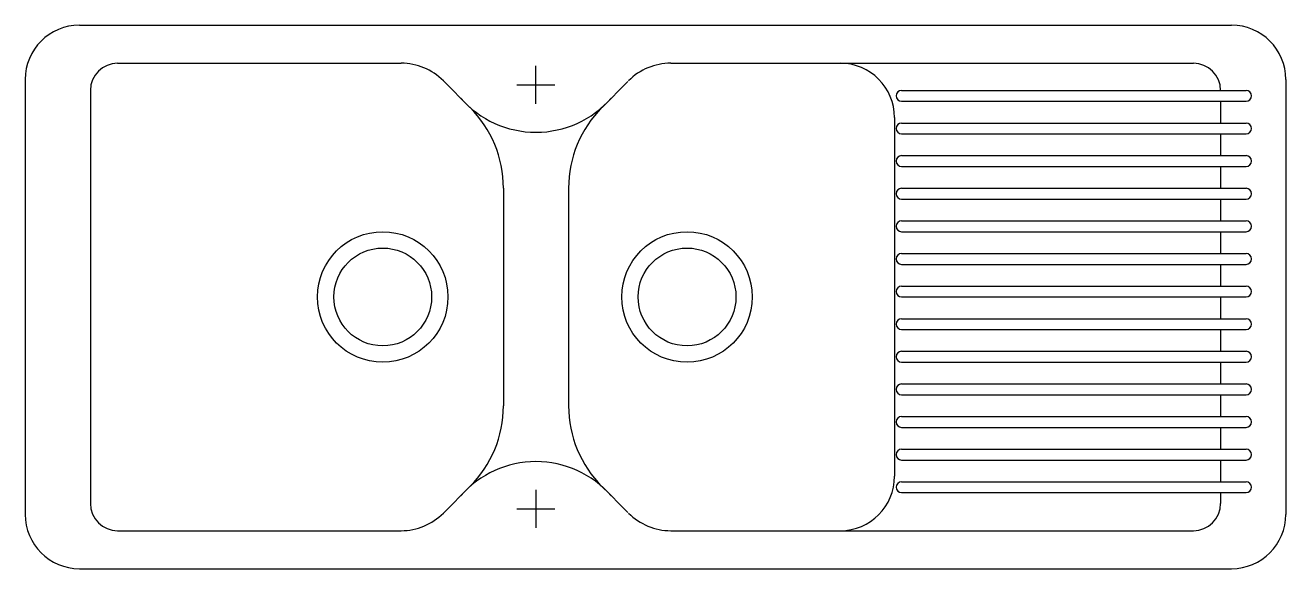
# Model space of a CAD drawing. Extents: x 1046 to 2206, y 113 to 613.
import ezdxf

# ---------------------------------------------------------------- set-up
doc = ezdxf.new("R2010")
doc.units = 0
doc.header["$LTSCALE"] = 25
doc.header["$MEASUREMENT"] = 0
doc.layers.get('0').update_dxf_attribs({"linetype": 'CONTINUOUS'})

# ---------------------------------------------------------------- blocks, each defined once
blk = doc.blocks.new('A$C0B2172C3')
for p, q in [((50, 500), (1110, 500)), ((85, 465), (345.9, 465)), ((594.1, 465), (1075, 465)), ((470, 427.5), (470, 462.5)), ((0, 450), (0, 50)), ((384.8, 448.9), (409.2, 424.4)), ((452.5, 445), (487.5, 445)), ((554.5, 448.2), (530.8, 424.4)), ((1160, 450), (1160, 50)), ((60, 440), (60, 60)), ((806.5, 440), (1123.5, 440)), ((806.5, 430), (1123.5, 430)), ((1100, 430), (1100, 410)), ((800, 415), (800, 85)), ((800, 415), (800, 115)), ((806.5, 410), (1123.5, 410)), ((806.5, 410), (1123.5, 410)), ((806.5, 400), (1123.5, 400)), ((806.5, 400), (1123.5, 400)), ((1100, 400), (1100, 380)), ((806.5, 380), (1123.5, 380)), ((800, 360), (800, 140)), ((806.5, 370), (1123.5, 370)), ((1100, 370), (1100, 350)), ((440, 350.2), (440, 149.8)), ((500, 350.2), (500, 149.8)), ((500, 350.2), (500, 149.8)), ((806.5, 350), (1123.5, 350)), ((806.5, 340), (1123.5, 340)), ((1100, 340), (1100, 320)), ((806.5, 320), (1123.5, 320)), ((806.5, 310), (1123.5, 310)), ((1100, 310), (1100, 290)), ((806.5, 290), (1123.5, 290)), ((806.5, 280), (1123.5, 280)), ((1100, 280), (1100, 260)), ((806.5, 260), (1123.5, 260)), ((806.5, 250), (1123.5, 250)), ((1100, 250), (1100, 230)), ((806.5, 230), (1123.5, 230)), ((806.5, 220), (1123.5, 220)), ((1100, 220), (1100, 200)), ((806.5, 200), (1123.5, 200)), ((806.5, 190), (1123.5, 190)), ((1100, 190), (1100, 170)), ((806.5, 170), (1123.5, 170)), ((806.5, 160), (1123.5, 160)), ((1100, 160), (1100, 140)), ((806.5, 140), (1123.5, 140)), ((806.5, 140), (1123.5, 140)), ((806.5, 130), (1123.5, 130)), ((806.5, 130), (1123.5, 130)), ((1100, 130), (1100, 110)), ((806.5, 110), (1123.5, 110)), ((806.5, 100), (1123.5, 100)), ((1100, 100), (1100, 80)), ((384.8, 51.1), (409.2, 75.6)), ((470, 72.5), (470, 37.5)), ((554.5, 51.8), (530.8, 75.6)), ((806.5, 80), (1123.5, 80)), ((806.5, 70), (1123.5, 70)), ((1100, 70), (1100, 60)), ((452.5, 55), (487.5, 55)), ((85, 35), (335, 35)), ((335, 35), (345.9, 35)), ((594.1, 35), (1075, 35)), ((50, 0), (1110, 0))]:
    blk.add_line(p, q)
for centre, radius in [((329, 250), 60), ((609, 250), 60), ((329, 250), 45), ((609, 250), 45)]:
    blk.add_circle(centre, radius)
for centre, radius, start, end in [((50, 450), 50, 90, 180), ((1110, 450), 50, 0, 90), ((85, 440), 25, 90, 180), ((345.9, 410), 55, 45, 90), ((594.1, 410), 55, 90, 135), ((750, 415), 50, 0, 90), ((1075, 440), 25, 0, 90), ((470, 493.5), 92, 221.2625, 318.7375), ((806.5, 435), 5, 90, 270), ((1123.5, 435), 5, 270, 90), ((335, 350.2), 105, 0, 45), ((605, 350.2), 105, 135, 180), ((806.5, 405), 5, 90, 270), ((806.5, 405), 5, 90, 270), ((1123.5, 405), 5, 270, 90), ((1123.5, 405), 5, 270, 90), ((806.5, 375), 5, 90, 270), ((1123.5, 375), 5, 270, 90), ((806.5, 345), 5, 90, 270), ((1123.5, 345), 5, 270, 90), ((806.5, 315), 5, 90, 270), ((1123.5, 315), 5, 270, 90), ((806.5, 285), 5, 90, 270), ((1123.5, 285), 5, 270, 90), ((806.5, 255), 5, 90, 270), ((1123.5, 255), 5, 270, 90), ((806.5, 225), 5, 90, 270), ((1123.5, 225), 5, 270, 90), ((806.5, 195), 5, 90, 270), ((1123.5, 195), 5, 270, 90), ((806.5, 165), 5, 90, 270), ((1123.5, 165), 5, 270, 90), ((335, 149.8), 105, 315, 0), ((605, 149.8), 105, 180, 225), ((806.5, 135), 5, 90, 270), ((806.5, 135), 5, 90, 270), ((1123.5, 135), 5, 270, 90), ((1123.5, 135), 5, 270, 90), ((806.5, 105), 5, 90, 270), ((1123.5, 105), 5, 270, 90), ((470, 6.5), 92, 41.2625, 138.7375), ((750, 85), 50, 270, 0), ((806.5, 75), 5, 90, 270), ((1123.5, 75), 5, 270, 90), ((85, 60), 25, 180, 270), ((1075, 60), 25, 270, 0), ((50, 50), 50, 180, 270), ((345.9, 90), 55, 270, 315), ((594.1, 90), 55, 225, 270), ((1110, 50), 50, 270, 0)]:
    blk.add_arc(centre, radius, start, end)

msp = doc.modelspace()

# ---------------------------------------------------------------- block references
msp.add_blockref('A$C0B2172C3', (1046, 113.3))

doc.saveas('drawing.dxf')
